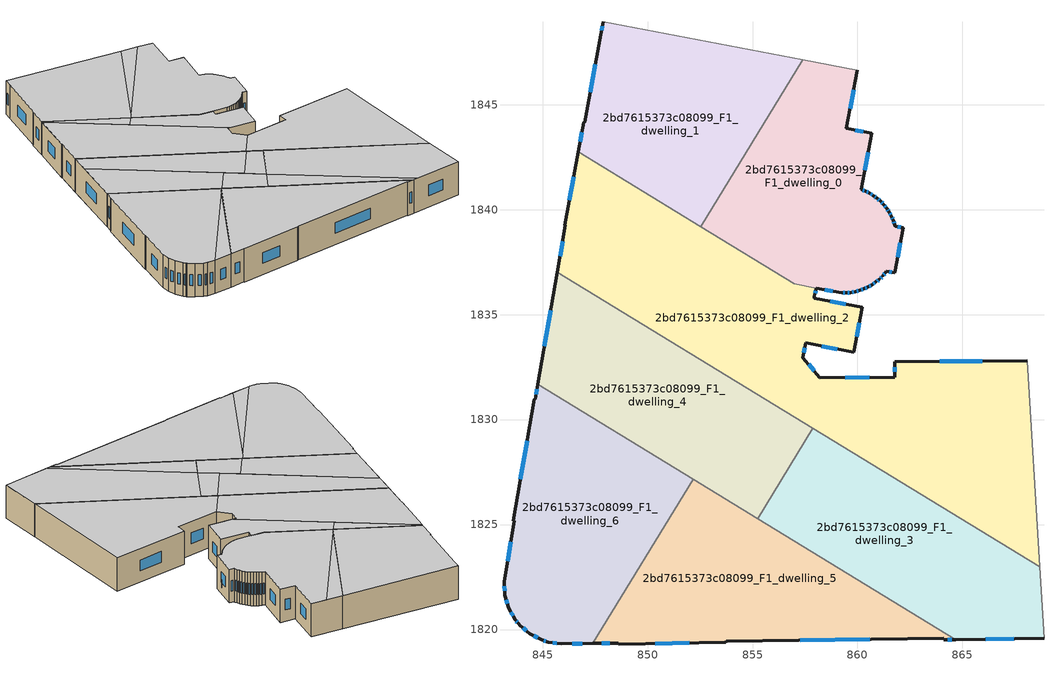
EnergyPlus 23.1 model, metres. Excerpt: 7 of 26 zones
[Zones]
2bd7615373c08099_F1_dwelling_0
 floor to 2bd7615373c08099_F0_dwelling_0 (EU_floor_Construction): 859.99,1846.65 859.47,1843.87 860.69,1843.64 860.17,1840.96 860.39,1840.88 860.58,1840.79 860.76,1840.67 860.94,1840.54 861.1,1840.4 861.26,1840.24 861.39,1840.06 861.51,1839.88 861.62,1839.7 861.7,1839.49 861.77,1839.29 861.79,1839.22 862.19,1839.15 861.77,1836.99 861.38,1837.06 861.34,1837.01 861.2,1836.84 861.05,1836.69 860.88,1836.55 860.69,1836.42 860.51,1836.32 860.31,1836.22 860.11,1836.15 859.89,1836.1 859.68,1836.05 859.46,1836.04 859.24,1836.04 856.99,1836.46 852.54,1839.18 857.4,1847.14 z3
 wall outside (EU_wall_Construction): 858.03,1836.26 859.24,1836.04 859.46,1836.04 859.68,1836.05 859.89,1836.1 860.11,1836.15 860.31,1836.22 860.51,1836.32 860.69,1836.42 860.88,1836.55 861.05,1836.69 861.2,1836.84 861.34,1837.01 861.38,1837.06 861.77,1836.99 862.19,1839.15 861.79,1839.22 861.77,1839.29 861.7,1839.49 861.62,1839.7 861.51,1839.88 861.39,1840.06 861.26,1840.24 861.1,1840.4 860.94,1840.54 860.76,1840.67 860.58,1840.79 860.39,1840.88 860.17,1840.96 860.69,1843.64 859.47,1843.87 859.99,1846.65 z3:6
 wall to 2bd7615373c08099_F1_dwelling_1 (EU_wall_Construction): 857.4,1847.14 852.54,1839.18 z3:6
 wall adiabatic (EU_wall_Construction): 859.99,1846.65 857.4,1847.14 z3:6
 wall to 2bd7615373c08099_F1_dwelling_2 (EU_wall_Construction): 852.54,1839.18 856.99,1836.46 858.03,1836.26 z3:6
 window (EU_Window_Construction): 859.65,1844.81 859.82,1845.7 / 860.27,1843.72 859.89,1843.79 / 860.35,1841.87 860.51,1842.73 / 860.31,1840.91 860.25,1840.94 / 860.51,1840.82 860.45,1840.85 / 860.7,1840.71 860.64,1840.75 / 860.88,1840.58 860.82,1840.62 / 861.05,1840.44 861,1840.49 / 861.2,1840.29 861.16,1840.34 / 861.34,1840.12 861.3,1840.18 / 861.47,1839.95 861.43,1840 / 861.58,1839.76 861.55,1839.82 / 861.67,1839.56 861.64,1839.63 / 861.75,1839.36 861.72,1839.42 / 862.05,1839.17 861.93,1839.19 / 861.91,1837.72 862.05,1838.41 / 861.52,1837.04 861.64,1837.01 / 861.25,1836.9 861.29,1836.95 / 861.1,1836.74 861.15,1836.79 / 860.94,1836.6 860.99,1836.64 / 860.76,1836.47 860.82,1836.51 / 860.57,1836.35 860.63,1836.39 / 860.37,1836.26 860.44,1836.29 / 860.18,1836.18 860.24,1836.2 / 859.96,1836.12 860.03,1836.13 / 859.75,1836.07 859.82,1836.08 / 859.53,1836.04 859.61,1836.05 / 859.31,1836.04 859.39,1836.04 / 858.44,1836.19 858.83,1836.11 z4.02:4.98
 ceiling to 2bd7615373c08099_F2_dwelling_0 (EU_floor_Construction): 861.77,1836.99 862.19,1839.15 861.79,1839.22 861.77,1839.29 861.7,1839.49 861.62,1839.7 861.51,1839.88 861.39,1840.06 861.26,1840.24 861.1,1840.4 860.94,1840.54 860.76,1840.67 860.58,1840.79 860.39,1840.88 860.17,1840.96 860.69,1843.64 859.47,1843.87 859.99,1846.65 858.75,1846.88 852.75,1839.53 852.54,1839.18 856.99,1836.46 859.24,1836.04 859.46,1836.04 859.68,1836.05 859.89,1836.1 860.11,1836.15 860.31,1836.22 860.51,1836.32 860.69,1836.42 860.88,1836.55 861.05,1836.69 861.2,1836.84 861.34,1837.01 861.38,1837.06 z6
 ceiling to 2bd7615373c08099_F2_dwelling_1 (EU_floor_Construction): 852.75,1839.53 858.75,1846.88 857.4,1847.14 z6
2bd7615373c08099_F1_dwelling_1
 floor to 2bd7615373c08099_F0_dwelling_1 (EU_floor_Construction): 857.4,1847.14 852.54,1839.18 846.7,1842.75 846.96,1844.16 847,1844.16 847.78,1848.33 847.89,1848.95 z3
 wall outside (EU_wall_Construction): 847.89,1848.95 847.78,1848.33 847,1844.16 846.96,1844.16 846.7,1842.75 z3:6
 wall adiabatic (EU_wall_Construction): 857.4,1847.14 847.89,1848.95 z3:6
 wall to 2bd7615373c08099_F1_dwelling_2 (EU_wall_Construction): 846.7,1842.75 852.54,1839.18 z3:6
 window (EU_Window_Construction): 846.87,1843.68 846.79,1843.23 / 847.51,1846.92 847.26,1845.58 / 847.85,1848.74 847.81,1848.54 z4.02:4.98
 ceiling to 2bd7615373c08099_F2_dwelling_1 (EU_floor_Construction): 852.75,1839.53 857.4,1847.14 847.89,1848.95 847.78,1848.33 847,1844.16 846.96,1844.16 846.7,1842.75 852.49,1839.21 z6
 ceiling to 2bd7615373c08099_F2_dwelling_0 (EU_floor_Construction): 852.54,1839.18 852.75,1839.53 852.49,1839.21 z6
2bd7615373c08099_F1_dwelling_2
 floor to 2bd7615373c08099_F0_dwelling_2 (EU_floor_Construction): 868.08,1832.81 868.68,1822.98 845.7,1837.02 846.09,1839.25 846.06,1839.26 846.7,1842.75 856.99,1836.46 858.03,1836.26 857.95,1835.87 857.93,1835.78 860.23,1835.34 859.82,1833.21 857.53,1833.65 857.39,1832.95 858.21,1831.99 861.77,1832.02 861.77,1832.75 z3
 wall outside (EU_wall_Construction): 846.7,1842.75 846.06,1839.26 846.09,1839.25 845.7,1837.02 / 868.08,1832.81 861.77,1832.75 861.77,1832.02 858.21,1831.99 857.39,1832.95 857.53,1833.65 859.82,1833.21 860.23,1835.34 857.93,1835.78 857.95,1835.87 858.03,1836.26 z3:6
 wall adiabatic (EU_wall_Construction): 868.68,1822.98 868.08,1832.81 z3:6
 wall to 2bd7615373c08099_F1_dwelling_4 (EU_wall_Construction): 845.7,1837.02 857.88,1829.58 z3:6
 wall to 2bd7615373c08099_F1_dwelling_3 (EU_wall_Construction): 857.88,1829.58 868.68,1822.98 z3:6
 window (EU_Window_Construction): 845.95,1838.49 845.83,1837.78 / 846.48,1841.56 846.28,1840.44 / 857.98,1836.01 858,1836.13 / 859.45,1835.49 858.71,1835.63 / 859.96,1833.94 860.09,1834.62 / 858.31,1833.5 859.04,1833.36 / 857.44,1833.19 857.48,1833.41 / 857.93,1832.32 857.67,1832.63 / 860.56,1832.01 859.42,1832 / 861.77,1832.5 861.77,1832.27 / 865.94,1832.79 863.92,1832.77 z4.02:4.98
 ceiling to 2bd7615373c08099_F2_dwelling_2 (EU_floor_Construction): 868.68,1822.98 868.08,1832.81 861.77,1832.75 861.77,1832.02 858.21,1831.99 856.79,1830.25 z6
 ceiling to 2bd7615373c08099_F2_dwelling_0 (EU_floor_Construction): 859.82,1833.21 860.23,1835.34 857.93,1835.78 858.03,1836.26 856.99,1836.46 852.49,1839.21 851.86,1838.45 857.81,1833.6 z6
 ceiling to 2bd7615373c08099_F2_dwelling_1 (EU_floor_Construction): 851.86,1838.45 852.49,1839.21 846.7,1842.75 846.69,1842.67 z6
 ceiling to 2bd7615373c08099_F2_dwelling_3 (EU_floor_Construction): 856.79,1830.25 858.21,1831.99 857.39,1832.95 857.53,1833.65 857.81,1833.6 846.69,1842.67 846.06,1839.26 846.09,1839.25 845.7,1837.02 z6
2bd7615373c08099_F1_dwelling_3
 floor to 2bd7615373c08099_F0_dwelling_3 (EU_floor_Construction): 868.68,1822.98 868.89,1819.59 864.68,1819.52 855.25,1825.28 857.88,1829.58 z3
 wall outside (EU_wall_Construction): 864.68,1819.52 868.89,1819.59 z3:6
 wall to 2bd7615373c08099_F1_dwelling_4 (EU_wall_Construction): 857.88,1829.58 855.25,1825.28 z3:6
 wall adiabatic (EU_wall_Construction): 868.89,1819.59 868.68,1822.98 z3:6
 wall to 2bd7615373c08099_F1_dwelling_5 (EU_wall_Construction): 855.25,1825.28 864.68,1819.52 z3:6
 window (EU_Window_Construction): 866.11,1819.54 867.45,1819.56 z4.02:4.98
 ceiling to 2bd7615373c08099_F2_dwelling_4 (EU_floor_Construction): 865,1819.53 856.15,1826.75 855.25,1825.28 864.68,1819.52 z6
 ceiling to 2bd7615373c08099_F2_dwelling_2 (EU_floor_Construction): 868.89,1819.59 868.68,1822.98 857.88,1829.58 856.15,1826.75 865,1819.53 z6
2bd7615373c08099_F1_dwelling_4
 floor to 2bd7615373c08099_F0_dwelling_4 (EU_floor_Construction): 857.88,1829.58 855.25,1825.28 844.77,1831.68 845.7,1837.02 z3
 wall outside (EU_wall_Construction): 845.7,1837.02 844.77,1831.68 z3:6
 wall to 2bd7615373c08099_F1_dwelling_6 (EU_wall_Construction): 844.77,1831.68 852.17,1827.16 z3:6
 wall to 2bd7615373c08099_F1_dwelling_5 (EU_wall_Construction): 852.17,1827.16 855.25,1825.28 z3:6
 window (EU_Window_Construction): 845.38,1835.2 845.09,1833.5 z4.02:4.98
 ceiling to 2bd7615373c08099_F2_dwelling_3 (EU_floor_Construction): 854.82,1827.83 856.79,1830.25 845.7,1837.02 845.44,1835.5 z6
 ceiling to 2bd7615373c08099_F2_dwelling_5 (EU_floor_Construction): 852.21,1827.14 853.6,1828.83 845.44,1835.5 844.77,1831.68 852.17,1827.16 z6
 ceiling to 2bd7615373c08099_F2_dwelling_2 (EU_floor_Construction): 856.15,1826.75 857.88,1829.58 856.79,1830.25 854.82,1827.83 z6
 ceiling to 2bd7615373c08099_F2_dwelling_4 (EU_floor_Construction): 855.25,1825.28 856.15,1826.75 853.6,1828.83 852.21,1827.14 z6
2bd7615373c08099_F1_dwelling_5
 floor to 2bd7615373c08099_F0_dwelling_5 (EU_floor_Construction): 864.12,1819.57 853.75,1819.43 853.72,1819.39 848.62,1819.3 848.61,1819.35 847.39,1819.34 852.17,1827.16 864.68,1819.52 864.11,1819.51 z3
 wall outside (EU_wall_Construction): 847.39,1819.34 848.61,1819.35 848.62,1819.3 853.72,1819.39 853.75,1819.43 864.12,1819.57 864.11,1819.51 864.68,1819.52 z3:6
 wall to 2bd7615373c08099_F1_dwelling_6 (EU_wall_Construction): 852.17,1827.16 847.39,1819.34 z3:6
 window (EU_Window_Construction): 847.81,1819.34 848.2,1819.35 / 864.3,1819.52 864.48,1819.52 / 857.28,1819.48 860.59,1819.53 / 850.36,1819.33 851.99,1819.36 z4.02:4.98
 ceiling to 2bd7615373c08099_F2_dwelling_4 (EU_floor_Construction): 864.68,1819.52 852.21,1827.14 852,1826.88 847.39,1819.34 848.61,1819.35 848.62,1819.3 853.72,1819.39 853.75,1819.43 864.12,1819.57 864.11,1819.51 z6
2bd7615373c08099_F1_dwelling_6
 floor to 2bd7615373c08099_F0_dwelling_6 (EU_floor_Construction): 852.17,1827.16 847.39,1819.34 845.9,1819.32 845.26,1819.4 844.96,1819.5 844.39,1819.8 843.91,1820.21 843.86,1820.27 843.7,1820.46 843.39,1821.02 843.2,1821.63 843.16,1822.27 843.66,1825.18 843.61,1825.18 844.6,1830.97 844.65,1830.97 844.77,1831.68 z3
 wall outside (EU_wall_Construction): 844.77,1831.68 844.65,1830.97 844.6,1830.97 843.61,1825.18 843.66,1825.18 843.16,1822.27 843.2,1821.63 843.39,1821.02 843.7,1820.46 843.86,1820.27 843.91,1820.21 844.39,1819.8 844.96,1819.5 845.26,1819.4 845.9,1819.32 847.39,1819.34 z3:6
 window (EU_Window_Construction): 844.58,1819.7 844.77,1819.6 / 844.07,1820.07 844.23,1819.94 / 843.76,1820.4 843.8,1820.33 / 843.49,1820.83 843.59,1820.65 / 843.26,1821.42 843.32,1821.23 / 843.18,1822.05 843.19,1821.85 / 843.49,1824.19 843.33,1823.26 / 844.26,1829 843.95,1827.15 / 844.73,1831.44 844.69,1831.21 / 846.41,1819.32 846.88,1819.33 / 845.48,1819.37 845.68,1819.35 / 845.06,1819.47 845.16,1819.44 z4.02:4.98
 ceiling to 2bd7615373c08099_F2_dwelling_5 (EU_floor_Construction): 845.83,1819.33 852,1826.88 852.17,1827.16 844.77,1831.68 844.65,1830.97 844.6,1830.97 843.61,1825.18 843.66,1825.18 843.16,1822.27 843.2,1821.63 843.39,1821.02 843.7,1820.46 843.86,1820.27 843.91,1820.21 844.39,1819.8 844.96,1819.5 845.26,1819.4 z6
 ceiling to 2bd7615373c08099_F2_dwelling_4 (EU_floor_Construction): 847.39,1819.34 852,1826.88 845.83,1819.33 845.9,1819.32 z6
[Building]
EU S2 Campaign: North Axis=0; Terrain=City; Solar Distribution=FullExterior
[Site:Location]
Vienna: Latitude=48; Longitude=16.5; Time Zone=1; Elevation=183
[SizingPeriod:WeatherFileDays]
AnnualSizingPeriod: Begin Month=1; Begin Day of Month=1; End Month=12; End Day of Month=31; Day of Week for Start Day=Monday; Use Weather File Daylight Saving Period=No; Use Weather File Rain and Snow Indicators=No
[MATERIAL]
EU_InternalMass_Material: Roughness=MediumRough; Thickness=0.1; Conductivity=1; Density=1800; Specific Heat=900; Thermal Absorptance=0.9; Solar Absorptance=0.7; Visible Absorptance=0.7
[MATERIAL:NOMASS] Roughness=MediumRough; Thermal Absorptance=0.9; Solar Absorptance=0.7; Visible Absorptance=0.7
Name | Thermal Resistance
EU_wall_NoMass | 0.942466
EU_floor_NoMass | 0.66527
[WINDOWMATERIAL:SIMPLEGLAZINGSYSTEM]
EU_Window_SimpleGlazing: UFactor=2.03367; Solar Heat Gain Coefficient=0.65; Visible Transmittance=0.65
[CONSTRUCTION]
EU_wall_Construction: EU_wall_NoMass
EU_floor_Construction: EU_floor_NoMass
EU_Window_Construction: EU_Window_SimpleGlazing
EU_InternalMass_Construction: EU_InternalMass_Material
[ZONE] Type=1; Multiplier=1; Ceiling Height=autocalculate; Floor Area=autocalculate; Part of Total Floor Area=Yes
Name | Volume
2bd7615373c08099_F1_dwelling_0 | 186.486
2bd7615373c08099_F1_dwelling_1 | 187.142
2bd7615373c08099_F1_dwelling_2 | 428.961
2bd7615373c08099_F1_dwelling_3 | 200.634
2bd7615373c08099_F1_dwelling_4 | 200.637
2bd7615373c08099_F1_dwelling_5 | 200.647
2bd7615373c08099_F1_dwelling_6 | 200.621
[INTERNALMASS] Construction=EU_InternalMass_Construction
Name | Zone or ZoneList | Surface Area
2bd7615373c08099_F1_dwelling_0_EU_InternalMass | 2bd7615373c08099_F1_dwelling_0 | 62.1612
2bd7615373c08099_F1_dwelling_1_EU_InternalMass | 2bd7615373c08099_F1_dwelling_1 | 62.3806
2bd7615373c08099_F1_dwelling_2_EU_InternalMass | 2bd7615373c08099_F1_dwelling_2 | 142.995
2bd7615373c08099_F1_dwelling_3_EU_InternalMass | 2bd7615373c08099_F1_dwelling_3 | 66.8784
2bd7615373c08099_F1_dwelling_4_EU_InternalMass | 2bd7615373c08099_F1_dwelling_4 | 66.8786
2bd7615373c08099_F1_dwelling_5_EU_InternalMass | 2bd7615373c08099_F1_dwelling_5 | 66.8822
2bd7615373c08099_F1_dwelling_6_EU_InternalMass | 2bd7615373c08099_F1_dwelling_6 | 66.8739
[OTHEREQUIPMENT] Fuel Type=Electricity; Design Level Calculation Method=Watts/Area; Power per Zone Floor Area=1; Fraction Latent=0; Fraction Radiant=0; Fraction Lost=0; Carbon Dioxide Generation Rate=0; EndUse Subcategory=EU_Step8_InternalGains
Name | Zone or ZoneList or Space or SpaceList | Schedule
EU_Step8_InternalGain_2bd7615373c08099_F1_dwelling_0_f000 | 2bd7615373c08099_F1_dwelling_0 | EU_Step8_GainSchedule_2bd7615373c08099_F1_dwelling_0_f000
EU_Step8_InternalGain_2bd7615373c08099_F1_dwelling_1_f000 | 2bd7615373c08099_F1_dwelling_1 | EU_Step8_GainSchedule_2bd7615373c08099_F1_dwelling_1_f000
EU_Step8_InternalGain_2bd7615373c08099_F1_dwelling_2_f000 | 2bd7615373c08099_F1_dwelling_2 | EU_Step8_GainSchedule_2bd7615373c08099_F1_dwelling_2_f000
EU_Step8_InternalGain_2bd7615373c08099_F1_dwelling_3_f000 | 2bd7615373c08099_F1_dwelling_3 | EU_Step8_GainSchedule_2bd7615373c08099_F1_dwelling_3_f000
EU_Step8_InternalGain_2bd7615373c08099_F1_dwelling_4_f000 | 2bd7615373c08099_F1_dwelling_4 | EU_Step8_GainSchedule_2bd7615373c08099_F1_dwelling_4_f000
EU_Step8_InternalGain_2bd7615373c08099_F1_dwelling_5_f000 | 2bd7615373c08099_F1_dwelling_5 | EU_Step8_GainSchedule_2bd7615373c08099_F1_dwelling_5_f000
EU_Step8_InternalGain_2bd7615373c08099_F1_dwelling_6_f000 | 2bd7615373c08099_F1_dwelling_6 | EU_Step8_GainSchedule_2bd7615373c08099_F1_dwelling_6_f000
[ZONEVENTILATION:DESIGNFLOWRATE] Schedule=EU_AlwaysOn; Design Flow Rate Calculation Method=AirChanges/Hour; Air Changes per Hour=0.530523; Ventilation Type=Natural; Fan Pressure Rise=0; Fan Total Efficiency=1; Constant Term Coefficient=1; Temperature Term Coefficient=0; Velocity Term Coefficient=0; Velocity Squared Term Coefficient=0; Minimum Indoor Temperature=-100; Maximum Indoor Temperature=100; Delta Temperature=-100; Minimum Outdoor Temperature=-100; Maximum Outdoor Temperature=100; Maximum Wind Speed=40
Name | Zone or ZoneList or Space or SpaceList
EU_ConstantAir_2bd7615373c08099_F1_dwelling_0 | 2bd7615373c08099_F1_dwelling_0
EU_ConstantAir_2bd7615373c08099_F1_dwelling_1 | 2bd7615373c08099_F1_dwelling_1
EU_ConstantAir_2bd7615373c08099_F1_dwelling_2 | 2bd7615373c08099_F1_dwelling_2
EU_ConstantAir_2bd7615373c08099_F1_dwelling_3 | 2bd7615373c08099_F1_dwelling_3
EU_ConstantAir_2bd7615373c08099_F1_dwelling_4 | 2bd7615373c08099_F1_dwelling_4
EU_ConstantAir_2bd7615373c08099_F1_dwelling_5 | 2bd7615373c08099_F1_dwelling_5
EU_ConstantAir_2bd7615373c08099_F1_dwelling_6 | 2bd7615373c08099_F1_dwelling_6
[HVACTEMPLATE:ZONE:IDEALLOADSAIRSYSTEM] System Availability Schedule=EU_AlwaysOn; Maximum Heating Supply Air Temperature=50; Minimum Cooling Supply Air Temperature=13; Maximum Heating Supply Air Humidity Ratio=0.0156; Minimum Cooling Supply Air Humidity Ratio=0.0077; Heating Limit=NoLimit; Cooling Limit=NoLimit; Heating Availability Schedule=EU_AlwaysOn; Cooling Availability Schedule=EU_CoolingOff; Dehumidification Control Type=ConstantSensibleHeatRatio; Cooling Sensible Heat Ratio=0.7; Dehumidification Setpoint=60; Humidification Control Type=None; Humidification Setpoint=30; Outdoor Air Method=None; Outdoor Air Flow Rate per Person=0.00944; Outdoor Air Flow Rate per Zone Floor Area=0; Outdoor Air Flow Rate per Zone=0; Demand Controlled Ventilation Type=None; Outdoor Air Economizer Type=NoEconomizer; Heat Recovery Type=None; Sensible Heat Recovery Effectiveness=0.7; Latent Heat Recovery Effectiveness=0.65
Name | Template Thermostat
2bd7615373c08099_F1_dwelling_0 | EU_HeatOnly_2bd7615373c08099_F1_dwelling_0
2bd7615373c08099_F1_dwelling_1 | EU_HeatOnly_2bd7615373c08099_F1_dwelling_1
2bd7615373c08099_F1_dwelling_2 | EU_HeatOnly_2bd7615373c08099_F1_dwelling_2
2bd7615373c08099_F1_dwelling_3 | EU_HeatOnly_2bd7615373c08099_F1_dwelling_3
2bd7615373c08099_F1_dwelling_4 | EU_HeatOnly_2bd7615373c08099_F1_dwelling_4
2bd7615373c08099_F1_dwelling_5 | EU_HeatOnly_2bd7615373c08099_F1_dwelling_5
2bd7615373c08099_F1_dwelling_6 | EU_HeatOnly_2bd7615373c08099_F1_dwelling_6
[SIZING:ZONE] Zone Cooling Design Supply Air Temperature Input Method=SupplyAirTemperature; Zone Cooling Design Supply Air Temperature=13; Zone Heating Design Supply Air Temperature Input Method=SupplyAirTemperature; Zone Heating Design Supply Air Temperature=50; Zone Cooling Design Supply Air Humidity Ratio=0.008; Zone Heating Design Supply Air Humidity Ratio=0.008; Cooling Design Air Flow Method=DesignDay; Cooling Design Air Flow Rate=0; Cooling Minimum Air Flow per Zone Floor Area=0.000762; Cooling Minimum Air Flow=0; Cooling Minimum Air Flow Fraction=0.2; Heating Design Air Flow Method=DesignDay; Heating Design Air Flow Rate=0; Heating Maximum Air Flow per Zone Floor Area=0.002032; Heating Maximum Air Flow=0.141576; Heating Maximum Air Flow Fraction=0.3; Account for Dedicated Outdoor Air System=No; Dedicated Outdoor Air System Control Strategy=NeutralSupplyAir; Dedicated Outdoor Air Low Setpoint Temperature for Design=autosize; Dedicated Outdoor Air High Setpoint Temperature for Design=autosize; Zone Load Sizing Method=Sensible Load Only No Latent Load; Zone Latent Cooling Design Supply Air Humidity Ratio Input Method=HumidityRatioDifference; Zone Cooling Design Supply Air Humidity Ratio Difference=0.005; Zone Latent Heating Design Supply Air Humidity Ratio Input Method=HumidityRatioDifference; Zone Humidification Design Supply Air Humidity Ratio Difference=0.005
2bd7615373c08099_F1_dwelling_0; 2bd7615373c08099_F1_dwelling_1; 2bd7615373c08099_F1_dwelling_2; 2bd7615373c08099_F1_dwelling_3; 2bd7615373c08099_F1_dwelling_4; 2bd7615373c08099_F1_dwelling_5; 2bd7615373c08099_F1_dwelling_6
[SCHEDULE:CONSTANT]
Name | Hourly Value
EU_AlwaysOn | 1
EU_CoolingOff | 0
[SCHEDULE:FILE] Column Number=1; Rows to Skip at Top=0; Number of Hours of Data=8760; Column Separator=Comma; Interpolate to Timestep=No; Minutes per Item=60; Adjust Schedule for Daylight Savings=Yes
Name | File
EU_Step8_GainSchedule_2bd7615373c08099_F1_dwelling_0_f000 | ../../schedules/2bd7615373c08099/2bd7615373c08099_F1_dwelling_0_f000_gain.csv
EU_Step8_GainSchedule_2bd7615373c08099_F1_dwelling_1_f000 | ../../schedules/2bd7615373c08099/2bd7615373c08099_F1_dwelling_1_f000_gain.csv
EU_Step8_GainSchedule_2bd7615373c08099_F1_dwelling_2_f000 | ../../schedules/2bd7615373c08099/2bd7615373c08099_F1_dwelling_2_f000_gain.csv
EU_Step8_GainSchedule_2bd7615373c08099_F1_dwelling_3_f000 | ../../schedules/2bd7615373c08099/2bd7615373c08099_F1_dwelling_3_f000_gain.csv
EU_Step8_GainSchedule_2bd7615373c08099_F1_dwelling_4_f000 | ../../schedules/2bd7615373c08099/2bd7615373c08099_F1_dwelling_4_f000_gain.csv
EU_Step8_GainSchedule_2bd7615373c08099_F1_dwelling_5_f000 | ../../schedules/2bd7615373c08099/2bd7615373c08099_F1_dwelling_5_f000_gain.csv
EU_Step8_GainSchedule_2bd7615373c08099_F1_dwelling_6_f000 | ../../schedules/2bd7615373c08099/2bd7615373c08099_F1_dwelling_6_f000_gain.csv
